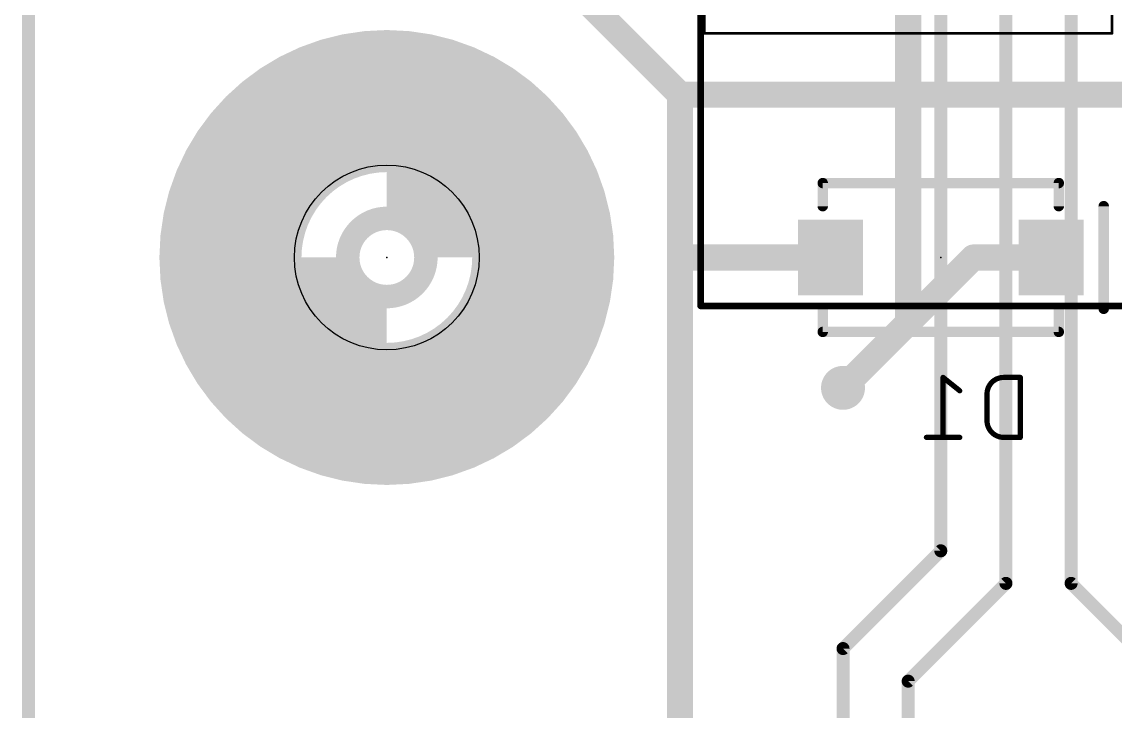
# Model space of a CAD drawing. Extents: x -10 to 79, y 9 to 113.
# Drawn here: x -10.29 to 11.02, y 27.36 to 40.79 of the extents above; entities that cross this region are included whole.
import ezdxf

# ---------------------------------------------------------------- set-up
doc = ezdxf.new("R2010")
doc.units = 0
for name, color, linetype in [('1', 12, 'CONTINUOUS'), ('16', 132, 'CONTINUOUS'), ('18', 110, 'CONTINUOUS'), ('20', 31, 'CONTINUOUS'), ('21', 253, 'CONTINUOUS'), ('22', 253, 'CONTINUOUS'), ('23', 53, 'CONTINUOUS'), ('24', 53, 'CONTINUOUS'), ('26', 253, 'CONTINUOUS'), ('39', 12, 'CONTINUOUS'), ('40', 132, 'CONTINUOUS'), ('41', 12, 'CONTINUOUS'), ('42', 132, 'CONTINUOUS'), ('43', 110, 'CONTINUOUS'), ('51', 253, 'CONTINUOUS')]:
    doc.layers.add(name, color=color, linetype=linetype)

# ---------------------------------------------------------------- blocks, each defined once
blk = doc.blocks.new('RECT')
blk.add_solid([(-0.5, -0.5), (0.5, -0.5), (-0.5, 0.5), (0.5, 0.5)])
blk = doc.blocks.new('ROUNDV')
at = {"const_width": 0.5}
blk.add_lwpolyline([(0, -0.25, 1), (0, 0.25, 1), (0, -0.25)], format="xyb", dxfattribs=at)

msp = doc.modelspace()

# ---------------------------------------------------------------- linework, layer by layer
at = {"layer": '1'}
for points, const_width in [([(-10.16, 22.86), (-10.16, 113.03)], 0.254), ([(10.16, 29.845), (10.16, 60.325)], 0.254), ([(8.89, 29.845), (8.89, 56.515)], 0.254), ([(7.62, 30.48), (7.62, 55.88)], 0.254), ([(6.985, 41.275), (6.985, 34.925)], 0.508), ([(6.985, 34.925), (5.715, 33.655)], 0.508), ([(5.715, 28.575), (7.62, 30.48)], 0.254), ([(8.89, 29.845), (6.985, 27.94)], 0.254), ([(10.16, 29.845), (11.43, 28.575)], 0.254), ([(5.715, 28.575), (5.715, 17.78)], 0.254), ([(6.985, 27.94), (6.985, 19.05)], 0.254)]:
    msp.add_lwpolyline(points, dxfattribs=dict(at, const_width=const_width))
for points, const_width in [([(7.0748, 34.8352, 1), (6.8952, 35.0148)], 0.254), ([(6.858, 34.925, 1), (7.112, 34.925)], 0.254), ([(5.6252, 33.7448, 1), (5.8048, 33.5652)], 0.254), ([(7.5565, 30.48, 1), (7.6835, 30.48)], 0.127), ([(7.6649, 30.4351, 1), (7.5751, 30.5249)], 0.127), ([(8.8265, 29.845, 1), (8.9535, 29.845)], 0.127), ([(8.9349, 29.8001, 1), (8.8451, 29.8899)], 0.127), ([(10.2049, 29.8899, 1), (10.1151, 29.8001)], 0.127), ([(10.0965, 29.845, 1), (10.2235, 29.845)], 0.127), ([(5.7785, 28.575, 1), (5.6515, 28.575)], 0.127), ([(5.6701, 28.6199, 1), (5.7599, 28.5301)], 0.127), ([(7.0485, 27.94, 1), (6.9215, 27.94)], 0.127), ([(6.9401, 27.9849, 1), (7.0299, 27.8951)], 0.127)]:
    msp.add_lwpolyline(points, format="xyb", dxfattribs=dict(at, const_width=const_width))
at = {"layer": '16'}
for points, const_width in [([(-10.16, 22.86), (-10.16, 113.03)], 0.254), ([(-1.27, 43.18), (2.54, 39.37)], 0.508), ([(2.54, 39.37), (2.54, 36.195)], 0.508), ([(19.05, 39.37), (2.54, 39.37)], 0.508), ([(2.54, 36.195), (2.54, 20.955)], 0.508), ([(5.47, 36.195), (2.54, 36.195)], 0.508), ([(5.715, 33.655), (8.255, 36.195)], 0.508), ([(8.255, 36.195), (9.77, 36.195)], 0.508)]:
    msp.add_lwpolyline(points, dxfattribs=dict(at, const_width=const_width))
at = {"layer": '16', "const_width": 0.254}
for points in [[(2.667, 39.37, 1), (2.413, 39.37)], [(2.54, 39.497, 1), (2.54, 39.243)], [(2.4502, 39.2802, 1), (2.6298, 39.4598)], [(2.667, 36.195, 1), (2.413, 36.195)], [(2.54, 36.322, 1), (2.54, 36.068)], [(5.47, 36.068, 1), (5.47, 36.322)], [(8.255, 36.322, 1), (8.255, 36.068)], [(8.3448, 36.1052, 1), (8.1652, 36.2848)], [(9.77, 36.068, 1), (9.77, 36.322)], [(2.413, 36.195, 1), (2.667, 36.195)], [(5.6252, 33.7448, 1), (5.8048, 33.5652)]]:
    msp.add_lwpolyline(points, format="xyb", dxfattribs=at)
at = {"layer": '20', "const_width": 0.254}
msp.add_lwpolyline([(-10.16, 22.86), (-10.16, 113.03)], dxfattribs=at)
at = {"layer": '20'}
msp.add_circle((-3.175, 36.195), 1.8, dxfattribs=at)
at = {"layer": '21', "const_width": 0.127}
for points in [[(2.94, 35.25), (2.94, 112.324)], [(56.75, 35.25), (2.94, 35.25)]]:
    msp.add_lwpolyline(points, dxfattribs=at)
at = {"layer": '21'}
for points, const_width in [([(-3.175, 32.766, 1), (-3.175, 39.624, 1), (-3.175, 32.766)], 0.1524), ([(-3.175, 34.295, 1), (-3.175, 38.095, 1), (-3.175, 34.295)], 0.2032), ([(2.9082, 35.25, 1), (2.9718, 35.25)], 0.0635), ([(2.94, 35.2818, 1), (2.94, 35.2182)], 0.0635)]:
    msp.add_lwpolyline(points, format="xyb", dxfattribs=dict(at, const_width=const_width))
at = {"layer": '22', "const_width": 0.2032}
for points in [[(9.92, 37.645), (5.32, 37.645)], [(5.32, 37.645), (5.32, 37.195)], [(9.92, 37.195), (9.92, 37.645)], [(10.795, 35.195), (10.795, 37.195)], [(5.32, 35.195), (5.32, 34.745)], [(9.92, 34.745), (9.92, 35.195)], [(5.32, 34.745), (9.92, 34.745)]]:
    msp.add_lwpolyline(points, dxfattribs=at)
at = {"layer": '22', "const_width": 0.1016}
for points in [[(5.32, 37.6958, 1), (5.32, 37.5942)], [(5.3708, 37.645, 1), (5.2692, 37.645)], [(9.9708, 37.645, 1), (9.8692, 37.645)], [(9.92, 37.5942, 1), (9.92, 37.6958)], [(10.8458, 37.195, 1), (10.7442, 37.195)], [(5.2692, 37.195, 1), (5.3708, 37.195)], [(9.8692, 37.195, 1), (9.9708, 37.195)], [(5.3708, 35.195, 1), (5.2692, 35.195)], [(9.9708, 35.195, 1), (9.8692, 35.195)], [(10.7442, 35.195, 1), (10.8458, 35.195)], [(5.32, 34.7958, 1), (5.32, 34.6942)], [(5.2692, 34.745, 1), (5.3708, 34.745)], [(9.8692, 34.745, 1), (9.9708, 34.745)], [(9.92, 34.6942, 1), (9.92, 34.7958)]]:
    msp.add_lwpolyline(points, format="xyb", dxfattribs=at)
at = {"layer": '23'}
msp.add_point((-3.175, 36.195), dxfattribs=at)
at = {"layer": '24'}
msp.add_point((7.62, 36.195), dxfattribs=at)
at = {"layer": '26', "const_width": 0.1016}
for points in [[(7.989, 33.5986), (7.6645, 33.8582)], [(7.6645, 33.8582), (7.6645, 32.6898)], [(9.1701, 33.8582), (8.8456, 33.8582)], [(9.1701, 32.6898), (9.1701, 33.8582)], [(8.521, 33.5336), (8.521, 33.0144)], [(7.989, 32.6898), (7.3399, 32.6898)], [(8.8456, 32.6898), (9.1701, 32.6898)]]:
    msp.add_lwpolyline(points, dxfattribs=at)
at = {"layer": '26'}
for points, const_width in [([(7.6803, 33.878, 1), (7.6486, 33.8384)], 0.0508), ([(7.6899, 33.8582, 1), (7.6391, 33.8582)], 0.0508), ([(8.8456, 33.8582, 0.4142), (8.521, 33.5336)], 0.1016), ([(8.8456, 33.8836, 1), (8.8456, 33.8328)], 0.0508), ([(8.8456, 33.8328, 1), (8.8456, 33.8836)], 0.0508), ([(9.1955, 33.8582, 1), (9.1447, 33.8582)], 0.0508), ([(9.1701, 33.8328, 1), (9.1701, 33.8836)], 0.0508), ([(7.9731, 33.5787, 1), (8.0049, 33.6184)], 0.0508), ([(8.5464, 33.5336, 1), (8.4956, 33.5336)], 0.0508), ([(8.4956, 33.5336, 1), (8.5464, 33.5336)], 0.0508), ([(8.521, 33.0144, 0.4142), (8.8456, 32.6898)], 0.1016), ([(8.5464, 33.0144, 1), (8.4956, 33.0144)], 0.0508), ([(8.4956, 33.0144, 1), (8.5464, 33.0144)], 0.0508), ([(7.3399, 32.7152, 1), (7.3399, 32.6644)], 0.0508), ([(7.6391, 32.6898, 1), (7.6899, 32.6898)], 0.0508), ([(7.989, 32.6644, 1), (7.989, 32.7152)], 0.0508), ([(8.8456, 32.7152, 1), (8.8456, 32.6644)], 0.0508), ([(8.8456, 32.6644, 1), (8.8456, 32.7152)], 0.0508), ([(9.1447, 32.6898, 1), (9.1955, 32.6898)], 0.0508), ([(9.1701, 32.6644, 1), (9.1701, 32.7152)], 0.0508)]:
    msp.add_lwpolyline(points, format="xyb", dxfattribs=dict(at, const_width=const_width))
at = {"layer": '39', "const_width": 2.7686}
msp.add_lwpolyline([(-3.175, 33.147, 1), (-3.175, 39.243, 1), (-3.175, 33.147)], format="xyb", dxfattribs=at)
at = {"layer": '40', "const_width": 0.0508}
for points in [[(3.012, 44.528), (3.012, 40.562)], [(10.958, 40.562), (10.958, 44.528)], [(3.012, 40.562), (10.958, 40.562)]]:
    msp.add_lwpolyline(points, dxfattribs=at)
at = {"layer": '40'}
for points, const_width in [([(-3.175, 33.147, 1), (-3.175, 39.243, 1), (-3.175, 33.147)], 2.7686), ([(3.012, 40.5747, 1), (3.012, 40.5493)], 0.0254), ([(2.9993, 40.562, 1), (3.0247, 40.562)], 0.0254), ([(10.9453, 40.562, 1), (10.9707, 40.562)], 0.0254), ([(10.958, 40.5493, 1), (10.958, 40.5747)], 0.0254)]:
    msp.add_lwpolyline(points, format="xyb", dxfattribs=dict(at, const_width=const_width))
at = {"layer": '41', "const_width": 2.032}
msp.add_lwpolyline([(-3.175, 33.147, 1), (-3.175, 39.243, 1), (-3.175, 33.147)], format="xyb", dxfattribs=at)
at = {"layer": '42', "const_width": 2.032}
msp.add_lwpolyline([(-3.175, 33.147, 1), (-3.175, 39.243, 1), (-3.175, 33.147)], format="xyb", dxfattribs=at)
at = {"layer": '43', "const_width": 2.032}
msp.add_lwpolyline([(-3.175, 33.147, 1), (-3.175, 39.243, 1), (-3.175, 33.147)], format="xyb", dxfattribs=at)
at = {"layer": '51'}
for points, const_width in [([(-1.016, 36.195, 0.4142), (-3.175, 38.354)], 2.4892), ([(-5.334, 36.195, 0.4142), (-3.175, 34.036)], 2.4892), ([(-3.175, 35.433, 1), (-3.175, 36.957, 1), (-3.175, 35.433)], 0.4572)]:
    msp.add_lwpolyline(points, format="xyb", dxfattribs=dict(at, const_width=const_width))

# ---------------------------------------------------------------- block references
at = {"layer": '16', "xscale": 1.27, "yscale": 1.47, "rotation": 180}
msp.add_blockref('RECT', (5.47, 36.195), dxfattribs=at)
at = {"layer": '16', "xscale": 1.27, "yscale": 1.47}
msp.add_blockref('RECT', (9.77, 36.195), dxfattribs=at)
at = {"layer": '18', "xscale": 0.8564, "yscale": 0.8564}
msp.add_blockref('ROUNDV', (5.715, 33.655), dxfattribs=at)
msp.add_blockref('ROUNDV', (5.715, 33.655), dxfattribs=at)

doc.saveas('drawing.dxf')
